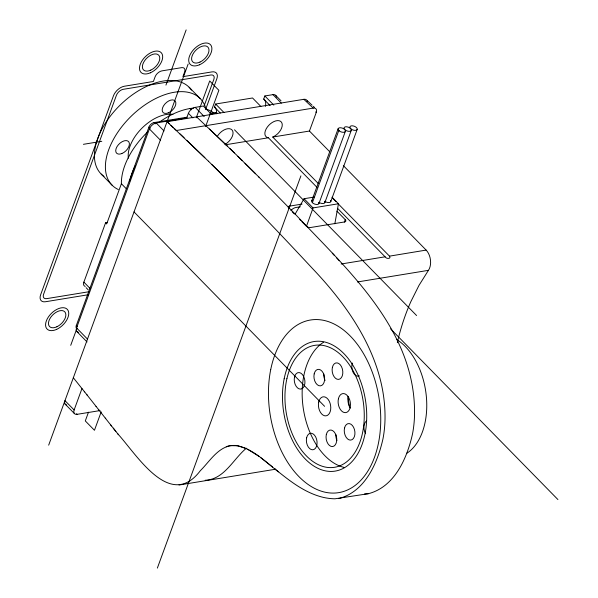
<?xml version="1.0" encoding="UTF-8"?>
<svg xmlns="http://www.w3.org/2000/svg" width="598" height="598" viewBox="0 0 598 598"><rect width="100%" height="100%" fill="white"/><g stroke="black" fill="none" stroke-linecap="round" stroke-linejoin="round"><path stroke-width="0.9" d="M334.835 223.794L338.446 203.761L332.01 197.198M397.334 342.654L398.373 338.162A221.335 139.356 80.7 0 1 410.804 301.751L418.966 285.425L428.437 270.341A12.835 8.08 80.7 0 0 426.142 250.091L343.342 165.624M306.535 226.111L313.053 207.917L338.446 203.761M85.237 286.405A6.421 3.715 -44.4 0 1 83.87 282.114L105.569 222.822L107.378 222.523M147.444 132.091A61.616 35.678 -44.4 0 0 121.387 183.728L106.668 223.944L105.569 222.822M76.918 328.616A4.814 2.788 -44.4 0 1 76.297 325.566L148.939 127.068A4.814 2.788 -44.4 0 1 154.045 122.597L187.054 117.193M78.547 332.339A6.421 3.715 -44.4 0 1 76.559 327.936L149.395 128.921A6.421 3.715 -44.4 0 1 156.198 122.956L186.628 117.978M70.721 345.323L76.813 328.676M165.945 85.103L186.15 29.9M48.677 445.151L188.153 64.016M100.06 410.572L77.164 414.324A6.421 3.715 -44.4 0 1 74.13 409.974L81.971 388.536M186.516 118.479L188.4 113.321A6.421 3.715 -44.4 0 1 195.21 107.363L203.327 106.033L211.662 114.539M88.504 412.172L85.297 420.932L94.454 430.276L101.189 411.88M196.241 117.761L209.711 80.954L218.868 90.298L205.622 126.499M204.232 105.637L213.86 79.34A6.421 3.715 -44.4 0 0 210.825 74.982L123.225 89.319A6.421 3.715 -44.4 0 0 116.423 95.284L43.587 294.298A6.421 3.715 -44.4 0 0 46.622 298.649L89.042 291.712M205.585 109.531L216.812 78.854A10.271 5.943 -44.4 0 0 211.954 71.895L182.921 76.641L184.618 72.007A6.421 3.715 -44.4 0 0 181.583 67.656L161.901 70.878A6.421 3.715 -44.4 0 0 155.091 76.836L153.394 81.478L124.362 86.232A10.271 5.943 -44.4 0 0 113.471 95.77L40.634 294.784A10.271 5.943 -44.4 0 0 45.493 301.743L88.377 294.724M216.304 113.799A14.12 8.178 -44.4 0 0 214.503 107.117L215.631 104.022L252.543 97.982L260.877 106.481M265.363 106.407A14.12 8.178 -44.4 0 0 263.711 99.059L264.847 95.964L272.965 94.641A6.421 3.715 -44.4 0 1 276.351 97.16M318.33 183.556L272.74 137.047L309.443 131.044L316.245 112.454A6.421 3.715 -44.4 0 0 313.21 108.096L303.844 99.313L167.044 121.7L169.271 123.786M288.595 208.605L289.507 206.131L302.08 204.075M157.356 568.1L300.899 175.864M311.745 200.831L338.162 128.645M312.388 202.692L338.804 130.506M318.936 203.589L345.352 131.403M324.841 202.617L351.258 130.439A3.85 1.996 20.1 0 0 346.623 126.791A3.85 1.996 20.1 0 0 345.121 129.916A3.85 1.996 20.1 0 0 351.243 130.476M330.746 201.653L357.163 129.467A3.85 1.996 20.1 0 0 352.528 125.819A3.85 1.996 20.1 0 0 351.026 128.951A3.85 1.996 20.1 0 0 357.148 129.504M344.336 222.142L345.24 219.668L336.906 211.169M274.579 468.668C289.29 480.605 304.763 493.051 323.615 497.446A130.745 82.322 80.7 0 0 334.97 498.799L368.375 493.701C394.583 486.959 407.126 458.113 412.508 433.961A84.968 53.499 80.7 0 0 414.526 415.341C416.305 330.657 348.387 270.685 295.143 214.077L304.046 198.723L314.025 197.093M246.406 448.186C233.19 459.062 224.302 479.499 205.189 480.261M278.496 471.859C265.191 461.768 252.685 448.134 235.448 445.443C219.369 444.62 210.376 460.752 200.352 470.671C170.251 510.58 137.099 455.115 117.858 433.924M338.849 498.538C365.057 491.788 377.6 462.942 382.982 438.79A84.968 53.499 80.7 0 0 385 420.177C386.36 361.289 351.497 309.495 312.455 268.472C278.519 231.994 244.066 195.972 208.396 161.183M209.98 113.441L216.394 112.394M210.601 114.054L217.059 113M83.414 144.312L101.78 141.3M313.21 108.103L176.403 130.491L174.205 128.421M225.356 144.806L268.39 137.764L317.015 187.368M300.323 206.788L295.846 207.513A6.421 3.715 -44.4 0 0 290.875 210.526M341.144 264.002L385.09 256.811C386.465 259.36 391.705 258.777 389.485 256.146L426.142 250.091M357.44 281.964L428.437 270.341M178.996 485.03L275.633 469.213M364.496 493.97L368.375 493.701M246.04 448.485L237.922 445.787L230.058 445.66A47.758 30.072 80.7 0 0 226.238 446.751M247.415 449.143L258.941 456.326M260.885 457.754L272.613 467.06M307.32 100.726L312.089 105.188M196.57 116.872L227.292 146.032M167.619 122.246L208.68 161.453M170.916 125.333L173.114 127.389M313.277 106.309L314.466 107.431M315.669 111.916L316.245 112.454M209.509 129.041L234.386 152.901M179.983 133.87L184.094 137.772M187.099 140.635L204.86 157.73M230.028 148.67L242.287 160.615M237.929 156.347L259.106 177.277M211.939 164.644L229.572 182.106M245.001 163.284L255.585 173.764M258.56 176.739L295.143 214.077M275.895 95.575L281.023 100.808M309.443 131.044L329.655 151.66M272.965 94.641L281.299 103.14M264.847 95.964L273.824 105.121M263.711 99.059L270.124 105.599M332.309 197.811L335.956 201.533M338.386 204.015L389.44 256.101M337.676 208.448L385.105 256.826M215.631 104.022L223.966 112.521M214.503 107.117L220.273 113M304.046 198.723L313.053 207.917M234.491 129.788L416.582 315.535M189.11 87.233L200.098 98.446M195.21 107.363L204.187 116.52M292.123 211.714L294.283 213.92M299.695 219.436L300.772 220.542M301.855 221.649L306.183 226.059A3.207 1.659 20.1 0 0 310.474 227.524L344.612 221.94A3.207 1.659 20.1 0 0 345.24 219.668M190.082 108.507L191.308 109.755M188.4 113.321L192.892 117.903M390.584 328.84L557.919 499.554M156.198 122.956L164.031 130.947M154.045 122.597L155.271 123.838M148.939 127.068L150.165 128.308M149.395 128.921L160.421 140.171M121.387 183.728L126.268 188.714M101.204 174.063L112.192 185.275M134.027 211.924L324.594 406.326M83.87 282.114L90.35 288.729M86.082 287.675L88.19 289.821M76.297 325.566L77.523 326.814M76.559 327.936L87.592 339.186M76.671 331.344L87.046 341.936M74.13 409.974L64.965 400.63A6.421 3.715 -44.4 0 0 66.722 405.003M76.589 413.734L77.164 414.324M65.077 404.039L74.234 413.382M332.294 253.216L334.379 255.443M336.472 257.686L339.268 260.698M73.337 377.757L84.654 391.922M118.479 434.694L110.742 424.984M113.291 428.19L115.87 431.427M84.273 391.443L87.517 395.547M105.278 418.084L111.482 425.918M86.59 394.366L96.263 406.64M98.401 409.353L105.726 418.652M96.001 406.304L99.231 410.415M349.598 407.066A61.781 38.9 80.7 0 1 347.946 396.624M396.519 339.44A61.781 38.9 80.7 0 1 426.404 397.109A61.781 38.9 80.7 0 1 406.461 453.493M128.361 158.216A34.049 19.712 -44.4 0 1 142.287 127.837A34.049 19.712 -44.4 0 1 172.949 114.39M104.037 176.425A61.781 35.768 -44.4 0 1 119.839 105.375A61.781 35.768 -44.4 0 1 191.487 90.074M118.262 189.506A61.781 35.768 -44.4 0 1 133.16 114.353A61.781 35.768 -44.4 0 1 205.727 108.216M160.167 121.573A61.616 35.678 -44.4 0 1 193.58 108.066M206.168 109.128A61.616 35.678 -44.4 0 1 213.643 112.82M129.773 181.007A61.616 35.678 -44.4 0 1 135.283 165.751M330.612 200.457A3.85 1.996 20.1 0 1 329.244 202.535A3.85 1.996 20.1 0 1 324.744 201.234M324.707 201.421A3.85 1.996 20.1 0 1 323.443 203.484A3.85 1.996 20.1 0 1 319.055 202.348M318.801 202.393A3.85 1.996 20.1 0 1 314.742 204.112A3.85 1.996 20.1 0 1 312.47 200.158M303.851 99.313A6.421 3.715 -44.4 0 1 307.193 101.361M268.39 137.764A10.592 6.13 -44.4 0 1 268.719 125.393A10.592 6.13 -44.4 0 1 281.994 123.218A10.592 6.13 -44.4 0 1 272.74 137.047M217.403 136.202A10.592 6.13 -44.4 0 1 232.002 129.938A10.592 6.13 -44.4 0 1 224.93 144.432M344.351 467.487A65.63 41.322 80.7 0 1 303.552 410.079A65.63 41.322 80.7 0 1 323.488 342.273M325.088 380.433A8.342 5.255 80.7 0 1 323.787 373.937M365.617 433.722A8.342 5.255 80.7 0 1 366.641 420.88M336.883 440.405A8.342 5.255 80.7 0 1 335.912 434.634M359.308 375.91A8.342 5.255 80.7 0 1 353.254 372.606A8.342 5.255 80.7 0 1 352.394 363.061M350.338 408.083A9.628 6.062 80.7 0 1 348.395 396.609M288.871 208.403A3.207 1.659 20.1 0 1 289.507 206.131M270.715 369.624A87.458 55.061 80.7 0 0 337.855 492.767A87.458 55.061 80.7 0 0 365.214 356.595A87.458 55.061 80.7 0 0 270.715 369.624M318.727 402.013A9.628 6.062 80.7 0 0 325.865 415.864A9.628 6.062 80.7 0 0 329.206 401.109A9.628 6.062 80.7 0 0 318.727 402.013M332.383 367.396A8.342 5.255 80.7 0 0 338.573 379.401A8.342 5.255 80.7 0 0 341.465 366.611A8.342 5.255 80.7 0 0 332.383 367.396M306.632 437.773A8.342 5.255 80.7 0 0 312.814 449.786A8.342 5.255 80.7 0 0 315.714 436.989A8.342 5.255 80.7 0 0 306.632 437.773M286.913 378.631A61.781 38.9 80.7 0 0 332.72 467.524A61.781 38.9 80.7 0 0 354.158 372.823A61.781 38.9 80.7 0 0 286.913 378.631M344.508 428.093A8.342 5.255 80.7 0 0 350.697 440.098A8.342 5.255 80.7 0 0 353.59 427.308A8.342 5.255 80.7 0 0 344.508 428.093M294.5 377.084A8.342 5.255 80.7 0 0 300.689 389.089A8.342 5.255 80.7 0 0 303.582 376.299A8.342 5.255 80.7 0 0 294.5 377.084M168.307 112.873A8.342 4.829 -44.4 0 0 175.281 101.189A8.342 4.829 -44.4 0 0 163.478 105.951A8.342 4.829 -44.4 0 0 168.307 112.873M121.843 153.559A8.342 4.829 -44.4 0 0 128.817 141.876A8.342 4.829 -44.4 0 0 117.014 146.637A8.342 4.829 -44.4 0 0 121.843 153.559M339.216 130.88A3.85 1.996 20.1 0 0 345.338 131.44A3.85 1.996 20.1 0 0 340.718 127.755A3.85 1.996 20.1 0 0 339.216 130.88M56.713 329.341A14.12 8.178 -44.4 0 0 67.41 309.472A14.12 8.178 -44.4 0 0 47.347 318.704A14.12 8.178 -44.4 0 0 56.713 329.341M199.515 64.778A14.12 8.178 -44.4 0 0 210.698 44.94A14.12 8.178 -44.4 0 0 190.657 53.671A14.12 8.178 -44.4 0 0 199.515 64.778M150.307 72.836A14.12 8.178 -44.4 0 0 161.49 52.998A14.12 8.178 -44.4 0 0 141.449 61.721A14.12 8.178 -44.4 0 0 150.307 72.836M200.009 62.065A10.592 6.13 -44.4 0 0 207.962 47.16A10.592 6.13 -44.4 0 0 192.907 54.156A10.592 6.13 -44.4 0 0 200.009 62.065M150.793 70.123A10.592 6.13 -44.4 0 0 158.747 55.218A10.592 6.13 -44.4 0 0 143.699 62.214A10.592 6.13 -44.4 0 0 150.793 70.123M56.87 326.777A10.592 6.13 -44.4 0 0 64.823 311.872A10.592 6.13 -44.4 0 0 49.776 318.869A10.592 6.13 -44.4 0 0 56.87 326.777M284.162 378.781A65.63 41.322 80.7 0 0 334.551 471.194A65.63 41.322 80.7 0 0 355.077 369.003A65.63 41.322 80.7 0 0 284.162 378.781M314.189 373.862A8.342 5.255 80.7 0 0 320.379 385.867A8.342 5.255 80.7 0 0 323.271 373.077A8.342 5.255 80.7 0 0 314.189 373.862M326.314 434.552A8.342 5.255 80.7 0 0 332.503 446.564A8.342 5.255 80.7 0 0 335.396 433.767A8.342 5.255 80.7 0 0 326.314 434.552M338.408 398.791A9.628 6.062 80.7 0 0 345.547 412.642A9.628 6.062 80.7 0 0 348.888 397.887A9.628 6.062 80.7 0 0 338.408 398.791"/></g></svg>
